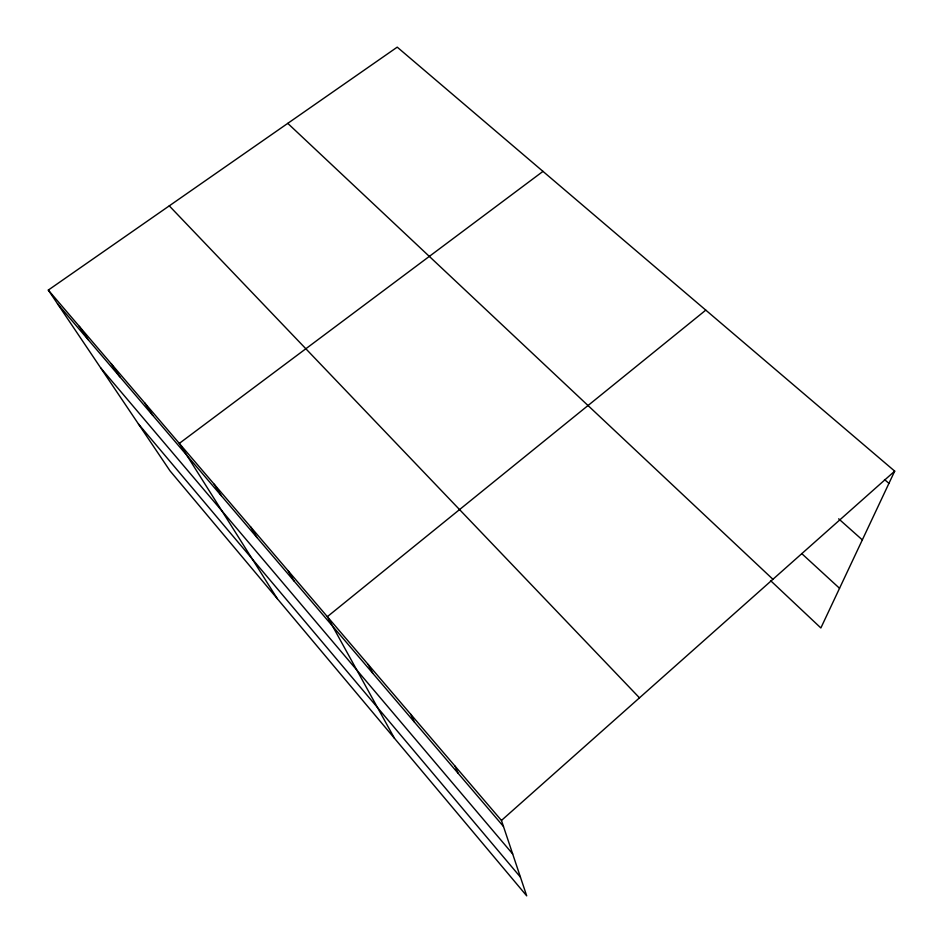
<?xml version="1.0" encoding="UTF-8"?>
<svg xmlns="http://www.w3.org/2000/svg" width="943" height="943" viewBox="0 0 943 943"><rect width="100%" height="100%" fill="white"/><g stroke="black" fill="none" stroke-linecap="round" stroke-linejoin="round"><path stroke-width="1.41" d="M48.305 290.079L501.452 820.445L526.701 895.85L169.988 470.84L48.305 290.079L397.227 47.15L894.695 471.135L820.87 627.967L770.525 580.582M501.452 820.445L894.695 471.135M705.788 310.129L327.351 616.675L394.469 738.298M542.991 171.378L179.311 443.399L277.383 598.793M884.487 479.527L888.943 483.358M838.657 518.815L862.326 539.891M801.68 553.541L839.541 588.302M287.768 123.368L772.93 579.297M169.268 205.857L639.484 697.844M57.499 303.729L503.468 826.457M100.653 367.841L512.674 853.957M138.444 423.973L520.43 877.12M79.259 326.313L88.088 339.598M111.368 363.892L119.808 376.764M144.703 402.897L152.695 415.321M214.202 484.242L221.228 495.641M250.449 526.665L256.932 537.486M288.134 570.774L294.027 580.971M368.183 664.461L372.721 673.196M410.735 714.264L414.496 722.173M455.115 766.211L458.05 773.213"/></g></svg>
